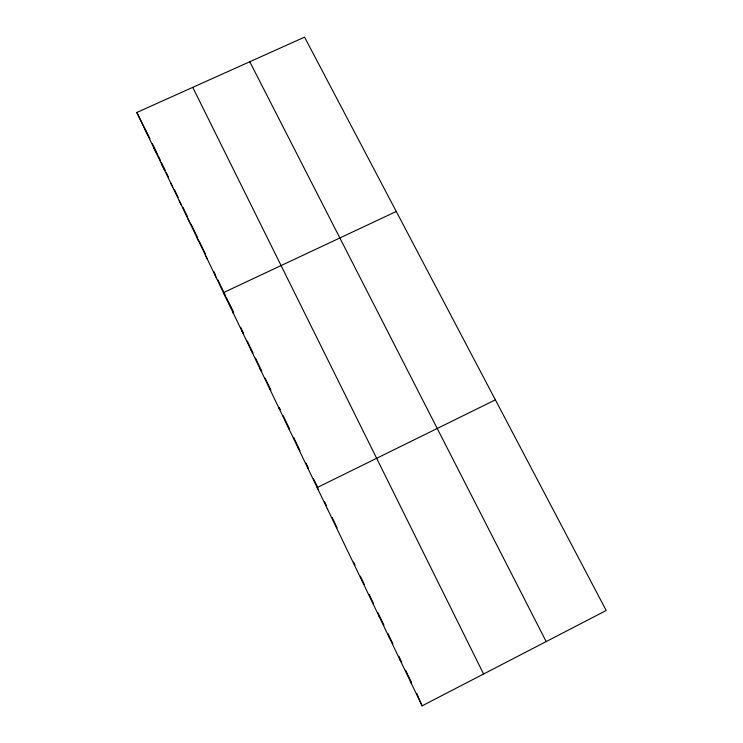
<?xml version="1.0" encoding="UTF-8"?>
<svg xmlns="http://www.w3.org/2000/svg" width="743" height="743" viewBox="0 0 743 743"><rect width="100%" height="100%" fill="white"/><g stroke="black" fill="none" stroke-linecap="round" stroke-linejoin="round"><path stroke-width="1.11" d="M422.108 705.85L606.195 610.495L304.556 37.15L136.805 112.472L422.108 705.85L416.702 693.312M495.377 399.855L317.159 487.575L318.561 489.906M396.27 211.486L223.429 292.64L227.507 300.562M327.254 508.565L327.691 509.243M307.444 467.366L308.113 468.527M297.804 447.323L298.584 448.716M288.247 427.439L289.138 429.064M278.764 407.712L279.758 409.569M269.356 388.152L270.461 390.233M260.022 368.742L261.239 371.045M250.762 349.489L252.081 352.006M241.577 330.394L242.998 333.115M232.466 311.438L233.488 313.397M227.98 301.482L229.875 305.159M230.33 306.051L232.169 309.608L226.699 298.249M232.624 310.5L233.534 312.264M214.467 273.991L216.176 277.334M249.778 61.743L546.17 641.59M205.56 255.481L207.371 259.028M196.737 237.119L198.641 240.862M179.286 200.814L181.366 204.947M187.979 218.897L189.967 222.835M170.658 182.88L172.831 187.19M145.173 129.876L147.606 134.724M153.597 147.411L155.956 152.083M162.095 165.076L164.361 169.571M136.805 112.472L149.928 138.662M192.743 87.358L483.582 674.012M152.417 143.789L157.85 155.101M158.352 156.123L160.339 160.265M161.333 162.336L165.317 170.621M166.321 172.692L168.317 176.862M174.336 189.372L178.144 197.285M182.899 207.176L187.691 217.132M191.044 224.107L197.313 237.147M199.245 241.169L205.56 254.301M213.873 271.576L215.34 274.631M217.81 279.758L223.234 291.033M223.727 292.055L225.714 296.188M232.67 310.648L233.664 312.729M240.676 327.301L243.528 333.236M247.335 341.158L249.239 345.114M249.722 346.108L253.075 353.092M255.471 358.08L257.394 362.064M257.877 363.067L261.74 371.101M265.121 378.131L270.954 390.261M279.257 407.526L280.241 409.569M283.185 415.69L284.16 417.724M284.653 418.755L289.603 429.027M293.559 437.255L300.033 450.722M306.032 463.205L308.048 467.384M313.453 478.622L317.763 487.584M324.635 501.878L326.623 506.011M332.112 517.425L337.127 527.855M353.575 562.052L355.024 565.07M360.364 576.169L364.265 584.277M369.15 594.437L373.58 603.641M378.001 612.845L383.955 625.216M387.92 633.463L392.917 643.856M398.87 656.245L401.749 662.227M405.594 670.214L407.508 674.207M407.991 675.201L411.381 682.241M410.6 681.684L411.195 683.161M399.929 659.478L400.384 660.666M389.341 637.457L389.666 638.376M378.846 615.631L379.041 616.272"/></g></svg>
